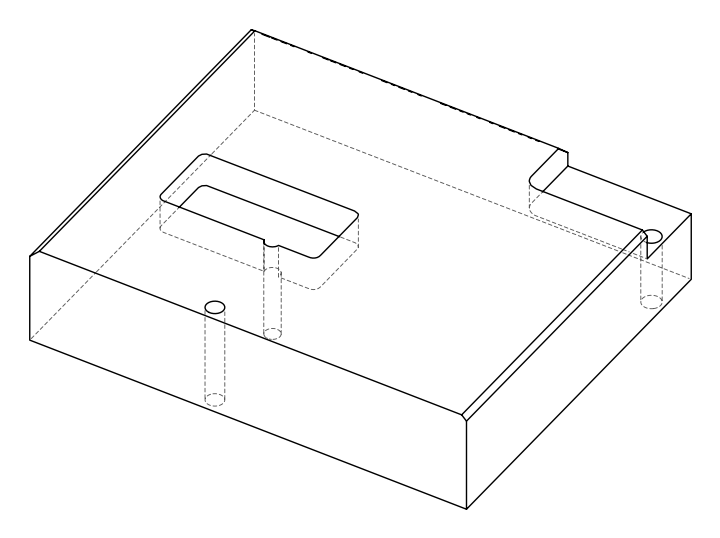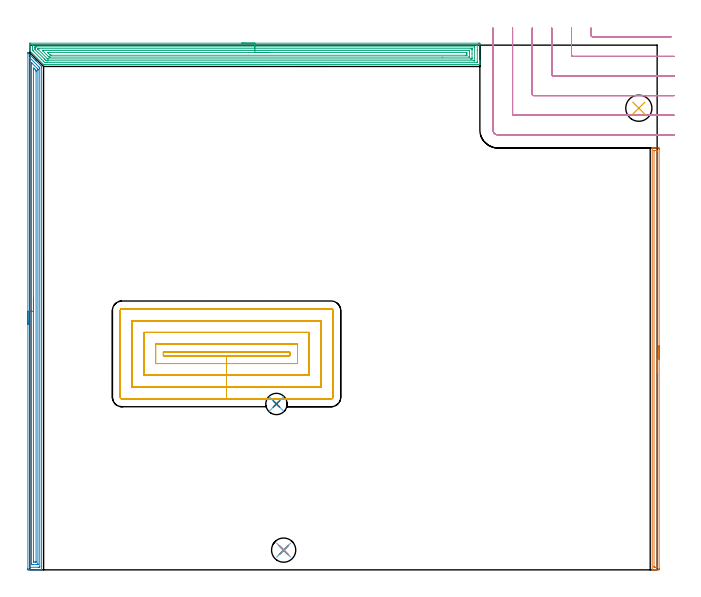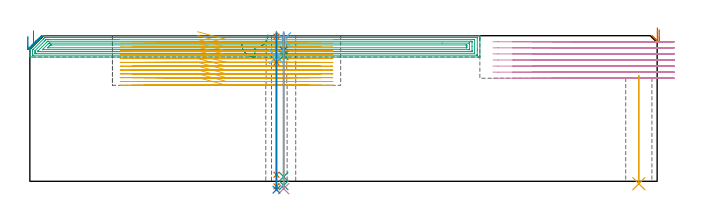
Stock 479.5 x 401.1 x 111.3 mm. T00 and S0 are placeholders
(PLAN: 14 operations, 10 tool changes, 94.8 min)
(1 AREA_MILL | FG_CHAMFER_SURFACE | UGT0205_001 | 5.35 min | 4582 mm3)
(2 AREA_MILL_1 | FG_CHAMFER_SURFACE_1 | UGT0205_001 | 12.73 min | 22046 mm3)
(3 AREA_MILL_2 | FG_CHAMFER_SURFACE_2 | UGT0205_001 | 16.66 min | 46034 mm3)
(4 MILL_CORNER_NOTCH_RECTANGULAR | CORNER_NOTCH_RECTANGULAR | UGT0201_094 | Follow Part, ap 5, ae 75% | 13.31 min | 343819 mm3)
(5 MILL_RECTANGULAR_POCKET | POCKET_RECTANGULAR_STRAIGHT | NXT0201_011 | Follow Part, ap 3, ae 75% | 44.11 min | 532625 mm3)
(6 SPOT_DRILL | STEP1HOLE | NXT0321_9005460120000 | 0.05 min | 223 mm3)
(7 SPOT_DRILL_1 | STEP1HOLE_2 | NXT0321_9005460120000 | 0.03 min | 0 mm3)
(8 DRILL_BLIND_HOLE_INTO_CENTER | STEP1HOLE | NXT0301_046 | 0.05 min | 368 mm3)
(9 GUN_DRILL_THROUGH_HOLE | STEP1HOLE | UGT0307_003 | 0.54 min | 3777 mm3)
(10 SPADE_DRILL_TO_ENLARGE_THROUGH_HOLE | STEP1HOLE | UGT0306_009 | 0.48 min | 25539 mm3)
(11 INDEXABLE_INSERT_DRILL_THROUGH_HOLE_FROM_SOLID | STEP1HOLE_1 | NXT0302_011 | 0.34 min | 24671 mm3)
(12 DRILL_BLIND_HOLE_INTO_CENTER_1 | STEP1HOLE_2 | UGT0301_219 | 0.07 min | 288 mm3)
(13 GUN_DRILL_THROUGH_HOLE_1 | STEP1HOLE_2 | UGT0307_007 | 0.56 min | 6170 mm3)
(14 DRILL_TO_ENLARGE_THROUGH_HOLE | STEP1HOLE_2 | UGT0301_287 | 0.48 min | 11476 mm3)
(TOOL UGT0205_001 | Chamfer Mill 20 x 3 x 45 deg. | D20 FL50 Z2)
(TOOL UGT0201_094 | End mill 20 mm | D20 FL38 Z4)
(TOOL NXT0201_011 | ENDMILL 12mm [2P460-1200-NA 1630] | D12 FL38 Z6)
(TOOL NXT0321_9005460120000 | NC Spot Drill, 142deg, 12mm, Carbide, Uncoated | D12 PA142 FL30 Z2)
(TOOL NXT0301_046 | Carbide Drill 7.5mm [860.1-0750-038A1-MM 2214] | D7.5 PA140 FL53 Z2)
(TOOL UGT0307_003 | Gun Drill 7 mm | D7 PA130 FL24 Z1)
(TOOL UGT0306_009 | Spade Drill 18.5mm | D18.5 PA132 FL10 Z2)
(TOOL NXT0302_011 | Index. Insert Drill 20mm [880-D2000L25-05] | D20 PA176 FL100 Z2)
(TOOL UGT0301_219 | Twist Drill 10.7 mm | D10.7 PA118 FL90 Z2)
(TOOL UGT0307_007 | Gun Drill 10 mm | D10 PA130 FL24 Z1)
(TOOL UGT0301_287 | Twist Drill 16.3 mm | D16.3 PA118 FL125 Z2)
(OP 1 AREA_MILL)
G17 G21 G94 G90
T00 M6
G54
G17 G0 G90 X481. Y171.25 S1061 M3
G43 Z121.3 H0
Z116.
G94 G1 Y171.212 Z115.128 F250.
Y171.098 Z114.264
Y170.909 Z113.412
Y170.647 Z112.58
Y170.313 Z111.774
Y169.91 Z111.
Y169.442 Z110.264
Y168.91 Z109.572
Y168.321 Z108.929
Y167.678 Z108.34
Y166.986 Z107.809
Y166.25 Z107.34
Y165.476 Z106.937
Y164.67 Z106.603
Y163.838 Z106.341
Y162.987 Z106.152
Y162.122 Z106.038
Y161.25 Z106.
Y1.045
X480.999 Y0.606 Z106.001
X480.995 Y0.158 Z106.003
X480.991 Y0.01 Z106.005
X480.553 Y0. Z106.443
X478.791 Z108.203
X478.224 Z108.773
X477.909 Z109.087
X477.343 Z109.653
X477.028 Z109.967
X476.019 Z110.981
X475.706 Y0.01 Z111.293
X475.7 Y0.159 Z111.3
Y322.341
X475.706 Y322.49 Z111.293
X476.019 Y322.5 Z110.98
X476.399 Z110.6
X477.028 Z109.967
X478.224 Z108.773
X478.791 Z108.203
X480.27 Z106.726
X480.553 Y322.497 Z106.443
X480.991 Y322.49 Z106.005
X480.995 Y322.342 Z106.002
X480.999 Y321.894 Z106.001
X481. Y321.441 Z106.
Y161.25
X479.586 Z107.414
X479.585 Y2.089 Z107.415
X479.584 Y2.038 Z107.416
X479.582 Y2.015 Z107.418
X479.58 Y2.01 Z107.42
X479.561 Y2.008 Z107.439
X479.175 Y2.001 Z107.825
X477.909 Z109.091
X477.411 Y2.003 Z109.589
X477.21 Y2.01 Z109.79
X477.121 Y2.029 Z109.879
X477.116 Y2.302 Z109.884
X477.115 Y2.391 Z109.885
Y320.411
X477.116 Y320.462 Z109.884
X477.118 Y320.485 Z109.882
X477.12 Y320.49 Z109.88
X477.139 Y320.492 Z109.861
X477.525 Y320.499 Z109.475
X478.791 Z108.209
X479.289 Y320.497 Z107.711
X479.49 Y320.49 Z107.51
X479.579 Y320.471 Z107.421
X479.584 Y320.198 Z107.416
X479.585 Y320.109 Z107.415
X479.586 Y161.25 Z107.414
Y160.378 Z107.452
Y159.514 Z107.566
Y158.662 Z107.755
Y157.83 Z108.017
Y157.024 Z108.351
Y156.25 Z108.754
Y155.514 Z109.223
Y154.822 Z109.754
Y154.179 Z110.343
Y153.59 Z110.986
Y153.059 Z111.679
Y152.59 Z112.414
Y152.187 Z113.188
Y151.853 Z113.994
Y151.591 Z114.826
Y151.402 Z115.678
Y151.288 Z116.543
Y151.25 Z117.414
G0 Z121.3
M5
M2
(OP 2 AREA_MILL_1)
G17 G21 G94 G90
T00 M6
G54
G17 G0 G90 X-1.5 Y187.65 S1061 M3
G43 Z121.3 H0
Z110.8
G94 G1 Y187.688 Z109.928 F250.
Y187.802 Z109.064
Y187.991 Z108.212
Y188.253 Z107.38
Y188.587 Z106.574
Y188.99 Z105.8
Y189.458 Z105.064
Y189.99 Z104.372
Y190.579 Z103.729
Y191.222 Z103.14
Y191.914 Z102.608
Y192.65 Z102.14
Y193.424 Z101.737
Y194.23 Z101.403
Y195.062 Z101.141
Y195.913 Z100.952
Y196.778 Z100.838
Y197.65 Z100.8
X-1.499 Y395.275
X-1.495 Y395.283 Z100.804
X-1.478 Y395.275 Z100.821
X-1.41 Y395.21 Z100.889
X-1.371 Y395.171 Z100.928
X2.528 Y391.272 Z104.827
X2.871 Y390.931 Z105.167
X3.366 Y390.434 Z105.666
X3.59 Y390.211 Z105.888
X3.75 Y390.052 Z106.045
X3.905 Y389.896 Z106.203
X4.037 Y389.764 Z106.334
X4.189 Y389.613 Z106.485
X4.337 Y389.464 Z106.635
X4.483 Y389.318 Z106.781
X4.629 Y389.173 Z106.924
X4.77 Y389.031 Z107.067
X4.93 Y388.871 Z107.228
X5.068 Y388.734 Z107.364
X8.584 Y385.217 Z110.882
X8.948 Y384.85 Z111.247
X8.993 Y384.801 Z111.292
X8.994 Y384.762 Z111.293
X9. Y383.956 Z111.3
Y0.174
X8.994 Y0.01 Z111.293
X8.676 Y0. Z110.975
X8.39 Z110.69
X7.705 Z110.
X6.484 Z108.781
X5.947 Z108.242
X5.337 Z107.632
X-0.473 Z101.824
X-1.084 Y0.002 Z101.213
X-1.3 Y0.005 Z100.997
X-1.492 Y0.01 Z100.805
X-1.495 Y0.203 Z100.803
X-1.499 Y0.621 Z100.801
X-1.5 Y1.044 Z100.8
Y197.65
X-0.086 Z102.214
X-0.085 Y390.983 Z102.215
X-0.084 Y391.105 Z102.216
X-0.08 Y391.364 Z102.22
X-0.079 Y391.412 Z102.221
X-0.046 Y391.385 Z102.254
X0. Y391.344 Z102.3
X0.245 Y391.105 Z102.545
X6.826 Y384.523 Z109.126
X7.389 Y383.956 Z109.689
X7.579 Y383.758 Z109.879
X7.585 Y383.063 Z109.885
Y2.53
X7.584 Y2.408 Z109.884
X7.579 Y2.032 Z109.879
X7.218 Y2.01 Z109.518
X6.826 Y2.004 Z109.126
X6.348 Y2. Z108.648
X-0.004 Y2.001 Z102.296
X-0.037 Y2.002 Z102.263
X-0.071 Y2.006 Z102.229
X-0.079 Y2.01 Z102.221
X-0.082 Y2.016 Z102.218
X-0.084 Y2.045 Z102.216
X-0.086 Y2.287 Z102.214
Y2.408
Y197.65
X1.328 Z103.628
X1.329 Y386.865 Z103.629
X1.33 Y387.531 Z103.63
X1.331 Y387.556 Z103.631
X1.366 Y387.531 Z103.666
X1.553 Y387.347 Z103.853
X5.838 Y383.063 Z108.138
X5.947 Y382.952 Z108.247
X6.137 Y382.754 Z108.437
X6.159 Y382.73 Z108.459
X6.164 Y382.67 Z108.464
X6.168 Y382.549 Z108.468
X6.17 Y382.397 Z108.47
X6.171 Y382.169 Z108.471
Y381.941
Y4.861
X6.17 Y4.195 Z108.47
X6.168 Y4.081 Z108.468
X6.165 Y4.027 Z108.465
X6.161 Y4.01 Z108.461
X6.135 Y4.005 Z108.435
X5.947 Y4.002 Z108.247
X5.26 Y4. Z107.56
X2.624 Z104.924
X1.744 Z104.044
X1.553 Y4.003 Z103.853
X1.361 Y4.008 Z103.661
X1.34 Y4.01 Z103.64
X1.335 Y4.021 Z103.635
X1.332 Y4.059 Z103.632
X1.329 Y4.119 Z103.629
Y4.195
X1.328 Y4.423 Z103.628
Y197.65
X2.743 Z105.043
X2.744 Y382.746 Z105.044
X2.745 Y383.063 Z105.045
X2.75 Y383.633 Z105.05
X3.311 Y383.133 Z105.611
X3.386 Y383.063 Z105.686
X4.378 Y382.072 Z106.678
X4.578 Y381.867 Z106.878
X4.719 Y381.721 Z107.019
X4.751 Y381.677 Z107.051
X4.753 Y381.663 Z107.053
X4.756 Y381.594 Z107.056
X4.757 Y381.276 Z107.057
Y380.698
X4.756 Y6.299 Z107.056
X4.754 Y6.106 Z107.054
X4.751 Y6.037 Z107.051
X4.748 Y6.01 Z107.048
X4.727 Y6.008 Z107.027
X4.62 Y6.004 Z106.92
X4.189 Y6. Z106.489
X3.293 Z105.593
X2.88 Y6.004 Z105.18
X2.777 Y6.007 Z105.077
X2.755 Y6.01 Z105.055
X2.749 Y6.021 Z105.049
X2.747 Y6.057 Z105.047
X2.744 Y6.14 Z105.044
X2.743 Y6.559 Z105.043
Y6.876
Y197.65
Y198.522 Z105.081
Y199.386 Z105.195
Y200.238 Z105.383
Y201.07 Z105.646
Y201.876 Z105.98
Y202.65 Z106.382
Y203.386 Z106.851
Y204.078 Z107.382
Y204.721 Z107.972
Y205.31 Z108.615
Y205.841 Z109.307
Y206.31 Z110.043
Y206.713 Z110.816
Y207.047 Z111.622
Y207.309 Z112.454
Y207.498 Z113.306
Y207.612 Z114.171
Y207.65 Z115.043
G0 Z121.3
M5
M2
(OP 3 AREA_MILL_2)
G17 G21 G94 G90
T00 M6
G54
G17 G0 G90 X162. Y402.6 S1061 M3
G43 Z121.3 H0
Z105.
G94 G1 X162.038 Z104.128 F250.
X162.152 Z103.263
X162.341 Z102.412
X162.603 Z101.58
X162.937 Z100.774
X163.34 Z100.
X163.808 Z99.264
X164.34 Z98.572
X164.929 Z97.929
X165.572 Z97.34
X166.264 Z96.808
X167. Z96.34
X167.774 Z95.937
X168.58 Z95.603
X169.412 Z95.341
X170.264 Z95.152
X171.128 Z95.038
X172. Z95.
X342.811
X343.392 Y402.598 Z95.002
X343.966 Y402.593 Z95.004
X343.993 Y402.592 Z95.006
X343.996 Y402.02 Z95.577
X344. Y401.413 Z96.184
Y389.552 Z108.043
Y388.984 Z108.613
Y388.661 Z108.935
Y388.094 Z109.502
Y387.77 Z109.825
Y387.124 Z110.476
Y386.721 Z110.878
Y386.349 Z111.242
X343.99 Y386.303 Z111.288
X343.838 Y386.3 Z111.3
X11.32
X10.565 Y386.304 Z111.294
X10.496 Y386.306 Z111.292
X10.428 Y386.373 Z111.226
X10.364 Y386.434 Z111.163
X0.016 Y396.782 Z100.815
X0.008 Y396.792 Z100.805
X0. Y397.045 Z100.55
Y397.323 Z100.276
Y398.781 Z98.815
Y399.348 Z98.248
Y399.672 Z97.925
Y400.239 Z97.355
Y400.846 Z96.749
Y401.13 Z96.466
Y401.737 Z95.859
X0.002 Y402.02 Z95.576
X0.007 Y402.591 Z95.005
X0.035 Y402.593 Z95.004
X0.608 Y402.6 Z95.
X172.
Y401.186 Z96.414
X341.662 Y401.185 Z96.415
X341.775 Y401.183 Z96.417
X341.99 Y401.179 Z96.421
X341.992 Y401.13 Z96.47
X341.998 Y400.738 Z96.862
X342. Y397.174 Z100.426
X341.999 Y388.269 Z109.331
X341.992 Y387.77 Z109.83
X341.99 Y387.728 Z109.872
X341.831 Y387.72 Z109.88
X341.719 Y387.716 Z109.884
X341.662 Y387.715 Z109.885
X341.606 Y387.714 Z109.886
X13.106
X12.267 Y387.717 Z109.883
X12.213 Y387.719 Z109.881
X11.491 Y387.77 Z109.83
X11.32 Y387.934 Z109.666
X10.589 Y388.661 Z108.939
X10.428 Y388.822 Z108.778
X2.574 Y396.677 Z100.923
X2.394 Y396.858 Z100.742
X2.046 Y397.216 Z100.384
X2.01 Y397.264 Z100.336
X2.006 Y397.332 Z100.268
X2.002 Y397.436 Z100.164
X2.001 Y397.567 Z100.033
X2. Y397.96 Z99.64
X2.001 Y400.631 Z96.969
X2.008 Y401.13 Z96.47
X2.01 Y401.172 Z96.428
X2.169 Y401.18 Z96.42
X2.281 Y401.184 Z96.416
X2.338 Y401.186 Z96.414
X2.394
X172.
Y399.772 Z97.828
X339.821 Y399.771 Z97.829
X339.962 Y399.77 Z97.83
X339.985 Y399.768 Z97.832
X339.99 Y399.766 Z97.834
X339.993 Y399.741 Z97.859
X339.998 Y399.646 Z97.954
X339.999 Y399.527 Z98.073
X340. Y399.348 Z98.252
X339.999 Y389.374 Z108.226
X339.993 Y389.195 Z108.405
X339.99 Y389.146 Z108.454
X339.975 Y389.135 Z108.465
X339.926 Y389.133 Z108.467
X339.821 Y389.131 Z108.469
X339.352 Y389.129 Z108.471
X338.928 Y389.128 Z108.472
X13.998 Y389.129 Z108.471
X13.529
X13.106 Y389.132 Z108.468
X12.63 Y389.136 Z108.465
X12.213 Y389.492 Z108.108
X12.15 Y389.552 Z108.048
X11.32 Y390.379 Z107.221
X4.133 Y397.567 Z100.033
X4.089 Y397.616 Z99.984
X4.01 Y397.704 Z99.896
X4.004 Y397.741 Z99.859
X4.001 Y398.458 Z99.142
X4. Y398.636 Z98.964
Y399.348 Z98.252
X4.001 Y399.526 Z98.074
X4.007 Y399.705 Z97.895
X4.01 Y399.754 Z97.846
X4.025 Y399.765 Z97.835
X4.073 Y399.767 Z97.833
X4.179 Y399.769 Z97.831
X4.648 Y399.771 Z97.829
X5.072 Y399.772 Z97.828
X172.
Y398.357 Z99.243
X337.244
X337.948 Y398.352 Z99.248
X337.983 Y398.351 Z99.249
X337.99 Y398.314 Z99.286
X337.995 Y398.213 Z99.387
X337.999 Y398.01 Z99.59
X338. Y397.603 Z99.997
Y394.486 Z103.114
Y391.368 Z106.232
X337.998 Y390.905 Z106.695
X337.995 Y390.692 Z106.908
X337.99 Y390.586 Z107.014
X337.979 Y390.549 Z107.051
X337.93 Y390.547 Z107.053
X337.143 Y390.543 Z107.057
X337.042
X13.998
X13.896 Y390.544 Z107.056
X13.701 Y390.55 Z107.05
X13.598 Y390.563 Z107.037
X13.401 Y390.754 Z106.846
X13.106 Y391.044 Z106.556
X6.582 Y397.567 Z100.033
X6.31 Y397.843 Z99.757
X6.132 Y398.027 Z99.573
X6.01 Y398.157 Z99.443
X6.008 Y398.209 Z99.391
X6.01 Y398.314 Z99.286
X6.02 Y398.351 Z99.249
X6.07 Y398.353 Z99.247
X6.857 Y398.357 Z99.243
X6.958
X172.
Y396.943 Z100.657
X335.358
X335.986 Y396.94 Z100.66
X335.988 Y396.938 Z100.662
X335.996 Y396.93 Z100.67
X335.998 Y396.677 Z100.923
X336. Y396.036 Z101.564
Y392.473 Z105.127
X335.999 Y392.223 Z105.377
X335.997 Y392.063 Z105.537
X335.993 Y391.984 Z105.616
X335.991 Y391.969 Z105.631
X335.966 Y391.964 Z105.636
X335.892 Y391.961 Z105.639
X335.624 Y391.958 Z105.642
X315.205 Y391.957 Z105.643
X15.784
X15.155 Y391.96 Z105.64
X14.891 Y391.964 Z105.636
X14.638 Y391.972 Z105.628
X14.38 Y392.223 Z105.377
X13.998 Y392.601 Z104.999
X9.923 Y396.677 Z100.923
X9.756 Y396.846 Z100.754
X9.698 Y396.908 Z100.692
X9.675 Y396.934 Z100.666
X9.716 Y396.936 Z100.664
X9.893 Y396.94 Z100.66
X10.161 Y396.943 Z100.657
X172.
Y395.529 Z102.071
X333.572 Y395.528 Z102.072
X333.832 Y395.527 Z102.073
X333.94 Y395.524 Z102.076
X333.987 Y395.522 Z102.078
X333.99 Y395.496 Z102.104
X333.997 Y395.362 Z102.238
X333.999 Y394.895 Z102.705
X334. Y394.469 Z103.131
Y394.005 Z103.595
X333.999 Y393.579 Z104.021
X333.994 Y393.436 Z104.164
X333.99 Y393.386 Z104.214
X333.983 Y393.377 Z104.223
X333.968 Y393.376 Z104.224
X333.89 Y393.373 Z104.227
X333.572 Y393.371 Z104.229
X333.315
X16.676
X16.418 Y393.372 Z104.228
X15.784 Y393.377 Z104.223
X15.698 Y393.378 Z104.222
X15.606 Y393.454 Z104.146
X15.418 Y393.637 Z103.963
X15.044 Y394.005 Z103.595
X13.998 Y395.049 Z102.551
X13.73 Y395.322 Z102.278
X13.598 Y395.458 Z102.142
X13.541 Y395.518 Z102.082
X13.569 Y395.522 Z102.078
X13.998 Y395.527 Z102.073
X14.257 Y395.528 Z102.072
X172. Y395.529 Z102.071
X172.872 Z102.109
X173.736 Z102.223
X174.588 Z102.412
X175.42 Z102.674
X176.226 Z103.008
X177. Z103.411
X177.736 Z103.88
X178.428 Z104.411
X179.071 Z105.
X179.66 Z105.643
X180.192 Z106.335
X180.66 Z107.071
X181.063 Z107.845
X181.397 Z108.651
X181.659 Z109.483
X181.848 Z110.335
X181.962 Z111.2
X182. Z112.071
G0 Z121.3
M5
M2
(OP 4 MILL_CORNER_NOTCH_RECTANGULAR)
G17 G21 G94 G90
T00 M6
G54
G17 G0 G90 X429. Y414.1 S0 M3
G43 Z121.3 H0
Z106.657
G94 G1 Y411.1 F250.
Y408.493 F500.
G3 X429.993 Y407.5 R1.
G1 X487.184
X490.184 F250.
G0 Z121.3
X414. Y414.1
Z106.657
G1 Y411.1
Y393.494 F500.
G3 X414.994 Y392.5 R1.
G1 X489.5
X492.5 F250.
G0 Z121.3
X399. Y414.1
Z106.657
G1 Y411.1
Y378.494 F500.
G3 X399.994 Y377.5 R1.
G1 X489.5
X492.5 F250.
G0 Z121.3
X384. Y414.1
Z106.657
G1 Y411.1
Y363.494 F500.
G3 X384.994 Y362.5 R1.
G1 X489.5
X492.5 F250.
G0 Z121.3
X369. Y414.1
Z106.657
G1 Y411.1
Y348.495 F500.
G3 X369.995 Y347.5 R1.
G1 X489.5
X492.5 F250.
G0 Z121.3
X354. Y414.1
Z106.657
G1 Y411.1
Y336.3 F500.
G3 X357.8 Y332.5 R3.8
G1 X489.5
X492.5 F250.
G0 Z121.3
X429. Y414.1
Z102.014
G1 Y411.1
Y408.493 F500.
G3 X429.993 Y407.5 R1.
G1 X487.184
X490.184 F250.
G0 Z121.3
X414. Y414.1
Z102.014
G1 Y411.1
Y393.494 F500.
G3 X414.994 Y392.5 R1.
G1 X489.5
X492.5 F250.
G0 Z121.3
X399. Y414.1
Z102.014
G1 Y411.1
Y378.494 F500.
G3 X399.994 Y377.5 R1.
G1 X489.5
X492.5 F250.
G0 Z121.3
X384. Y414.1
Z102.014
G1 Y411.1
Y363.495 F500.
G3 X384.995 Y362.5 R1.
G1 X489.5
X492.5 F250.
G0 Z121.3
X369. Y414.1
Z102.014
G1 Y411.1
Y348.495 F500.
G3 X369.995 Y347.5 R1.
G1 X489.5
X492.5 F250.
G0 Z121.3
X354. Y414.1
Z102.014
G1 Y411.1
Y336.3 F500.
G3 X357.8 Y332.5 R3.8
G1 X489.5
X492.5 F250.
G0 Z121.3
X429. Y414.1
Z97.371
G1 Y411.1
Y408.493 F500.
G3 X429.993 Y407.5 R1.
G1 X487.184
X490.184 F250.
G0 Z121.3
X414. Y414.1
Z97.371
G1 Y411.1
Y393.494 F500.
G3 X414.994 Y392.5 R1.
G1 X489.5
X492.5 F250.
G0 Z121.3
X399. Y414.1
Z97.371
G1 Y411.1
Y378.494 F500.
G3 X399.994 Y377.5 R1.
G1 X489.5
X492.5 F250.
G0 Z121.3
X384. Y414.1
Z97.371
G1 Y411.1
Y363.494 F500.
G3 X384.994 Y362.5 R1.
G1 X489.5
X492.5 F250.
G0 Z121.3
X369. Y414.1
Z97.371
G1 Y411.1
Y348.495 F500.
G3 X369.995 Y347.5 R1.
G1 X489.5
X492.5 F250.
G0 Z121.3
X354. Y414.1
Z97.371
G1 Y411.1
Y336.3 F500.
G3 X357.8 Y332.5 R3.8
G1 X489.5
X492.5 F250.
G0 Z121.3
X429. Y414.1
Z92.729
G1 Y411.1
Y408.493 F500.
G3 X429.993 Y407.5 R1.
G1 X487.184
X490.184 F250.
G0 Z121.3
X414. Y414.1
Z92.729
G1 Y411.1
Y393.494 F500.
G3 X414.994 Y392.5 R1.
G1 X489.5
X492.5 F250.
G0 Z121.3
X399. Y414.1
Z92.729
G1 Y411.1
Y378.494 F500.
G3 X399.994 Y377.5 R1.
G1 X489.5
X492.5 F250.
G0 Z121.3
X384. Y414.1
Z92.729
G1 Y411.1
Y363.494 F500.
G3 X384.994 Y362.5 R1.
G1 X489.5
X492.5 F250.
G0 Z121.3
X369. Y414.1
Z92.729
G1 Y411.1
Y348.495 F500.
G3 X369.995 Y347.5 R1.
G1 X489.5
X492.5 F250.
G0 Z121.3
X354. Y414.1
Z92.729
G1 Y411.1
Y336.3 F500.
G3 X357.8 Y332.5 R3.8
G1 X489.5
X492.5 F250.
G0 Z121.3
X429. Y414.1
Z88.086
G1 Y411.1
Y408.493 F500.
G3 X429.993 Y407.5 R1.
G1 X487.184
X490.184 F250.
G0 Z121.3
X414. Y414.1
Z88.086
G1 Y411.1
Y393.494 F500.
G3 X414.994 Y392.5 R1.
G1 X489.5
X492.5 F250.
G0 Z121.3
X399. Y414.1
Z88.086
G1 Y411.1
Y378.494 F500.
G3 X399.994 Y377.5 R1.
G1 X489.5
X492.5 F250.
G0 Z121.3
X384. Y414.1
Z88.086
G1 Y411.1
Y363.494 F500.
G3 X384.994 Y362.5 R1.
G1 X489.5
X492.5 F250.
G0 Z121.3
X369. Y414.1
Z88.086
G1 Y411.1
Y348.495 F500.
G3 X369.995 Y347.5 R1.
G1 X489.5
X492.5 F250.
G0 Z121.3
X354. Y414.1
Z88.086
G1 Y411.1
Y336.3 F500.
G3 X357.8 Y332.5 R3.8
G1 X489.5
X492.5 F250.
G0 Z121.3
X429. Y414.1
Z83.443
G1 Y411.1
Y408.493 F500.
G3 X429.993 Y407.5 R1.
G1 X487.184
X490.184 F250.
G0 Z121.3
X414. Y414.1
Z83.443
G1 Y411.1
Y393.494 F500.
G3 X414.994 Y392.5 R1.
G1 X489.5
X492.5 F250.
G0 Z121.3
X399. Y414.1
Z83.443
G1 Y411.1
Y378.494 F500.
G3 X399.994 Y377.5 R1.
G1 X489.5
X492.5 F250.
G0 Z121.3
X384. Y414.1
Z83.443
G1 Y411.1
Y363.494 F500.
G3 X384.994 Y362.5 R1.
G1 X489.5
X492.5 F250.
G0 Z121.3
X369. Y414.1
Z83.443
G1 Y411.1
Y348.495 F500.
G3 X369.995 Y347.5 R1.
G1 X489.5
X492.5 F250.
G0 Z121.3
X354. Y414.1
Z83.443
G1 Y411.1
Y336.3 F500.
G3 X357.8 Y332.5 R3.8
G1 X489.5
X492.5 F250.
G0 Z121.3
X429. Y414.1
Z78.8
G1 Y411.1
Y408.493 F500.
G3 X429.993 Y407.5 R1.
G1 X487.184
X490.184 F250.
G0 Z121.3
X414. Y414.1
Z78.8
G1 Y411.1
Y393.494 F500.
G3 X414.994 Y392.5 R1.
G1 X489.5
X492.5 F250.
G0 Z121.3
X399. Y414.1
Z78.8
G1 Y411.1
Y378.494 F500.
G3 X399.994 Y377.5 R1.
G1 X489.5
X492.5 F250.
G0 Z121.3
X384. Y414.1
Z78.8
G1 Y411.1
Y363.494 F500.
G3 X384.994 Y362.5 R1.
G1 X489.5
X492.5 F250.
G0 Z121.3
X369. Y414.1
Z78.8
G1 Y411.1
Y348.495 F500.
G3 X369.995 Y347.5 R1.
G1 X489.5
X492.5 F250.
G0 Z121.3
X354. Y414.1
Z78.8
G1 Y411.1
Y336.3 F500.
G3 X357.8 Y332.5 R3.8
G1 X489.5
X492.5 F250.
G0 Z121.3
M5
M2
(OP 5 MILL_RECTANGULAR_POCKET)
G17 G21 G94 G90
T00 M6
G54
G17 G0 G90 X128.274 Y163.7 S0 M3
G43 Z121.3 H1
Z114.3
G94 G1 X150.35 Z108.385 F250.
X198.6 F500.
Y166.5
X102.1
Y163.7
X150.35
Y157.7
X204.6
Y172.5
X96.1
Y157.7
X150.35
Y148.7
X213.6
Y181.5
X87.1
Y148.7
X150.35
Y139.7
X180.627
X222.6
Y190.5
X78.1
Y139.7
X150.35
Y130.7
X230.3
G3 X231.6 Y132. R1.3
G1 Y198.2
G3 X230.3 Y199.5 R1.3
G1 X70.4
G3 X69.1 Y198.2 R1.3
G1 Y132.
G3 X70.4 Y130.7 R1.3
G1 X150.35
X151.35
G0 X128.274 Y163.7 Z111.385
G1 X150.35 Z105.469 F250.
X180.627 F500.
X198.6
Y166.5
X102.1
Y163.7
X150.35
Y157.7
X180.627
X204.6
Y172.5
X96.1
Y157.7
X150.35
Y148.7
X180.627
X213.6
Y181.5
X87.1
Y148.7
X150.35
Y139.7
X180.627
X222.6
Y190.5
X78.1
Y139.7
X150.35
Y130.7
X230.3
G3 X231.6 Y132. R1.3
G1 Y198.2
G3 X230.3 Y199.5 R1.3
G1 X70.4
G3 X69.1 Y198.2 R1.3
G1 Y132.
G3 X70.4 Y130.7 R1.3
G1 X150.35
X151.35
G0 X128.274 Y163.7 Z108.469
G1 X150.35 Z102.554 F250.
X198.6 F500.
Y166.5
X102.1
Y163.7
X150.35
Y157.7
X180.627
X204.6
Y172.5
X96.1
Y157.7
X150.35
Y148.7
X180.627
X213.6
Y181.5
X87.1
Y148.7
X150.35
Y139.7
X180.627
X222.6
Y190.5
X78.1
Y139.7
X150.35
Y130.7
X230.3
G3 X231.6 Y132. R1.3
G1 Y198.2
G3 X230.3 Y199.5 R1.3
G1 X70.4
G3 X69.1 Y198.2 R1.3
G1 Y132.
G3 X70.4 Y130.7 R1.3
G1 X150.35
X151.35
G0 X128.274 Y163.7 Z105.554
G1 X150.35 Z99.638 F250.
X198.6 F500.
Y166.5
X102.1
Y163.7
X150.35
Y157.7
X204.6
Y172.5
X96.1
Y157.7
X150.35
Y148.7
X213.6
Y181.5
X87.1
Y148.7
X150.35
Y139.7
X180.627
X222.6
Y190.5
X78.1
Y139.7
X150.35
Y130.7
X230.3
G3 X231.6 Y132. R1.3
G1 Y198.2
G3 X230.3 Y199.5 R1.3
G1 X70.4
G3 X69.1 Y198.2 R1.3
G1 Y132.
G3 X70.4 Y130.7 R1.3
G1 X150.35
X151.35
G0 X128.274 Y163.7 Z102.638
G1 X150.35 Z96.723 F250.
X180.627 F500.
X198.6
Y166.5
X102.1
Y163.7
X150.35
Y157.7
X180.627
X204.6
Y172.5
X96.1
Y157.7
X150.35
Y148.7
X180.627
X213.6
Y181.5
X87.1
Y148.7
X150.35
Y139.7
X180.627
X222.6
Y190.5
X78.1
Y139.7
X150.35
Y130.7
X230.3
G3 X231.6 Y132. R1.3
G1 Y198.2
G3 X230.3 Y199.5 R1.3
G1 X70.4
G3 X69.1 Y198.2 R1.3
G1 Y132.
G3 X70.4 Y130.7 R1.3
G1 X150.35
X151.35
G0 X128.274 Y163.7 Z99.723
G1 X150.35 Z93.808 F250.
X198.6 F500.
Y166.5
X102.1
Y163.7
X150.35
Y157.7
X204.6
Y172.5
X96.1
Y157.7
X150.35
Y148.7
X213.6
Y181.5
X87.1
Y148.7
X150.35
Y139.7
X180.627
X222.6
Y190.5
X78.1
Y139.7
X150.35
Y130.7
X230.3
G3 X231.6 Y132. R1.3
G1 Y198.2
G3 X230.3 Y199.5 R1.3
G1 X70.4
G3 X69.1 Y198.2 R1.3
G1 Y132.
G3 X70.4 Y130.7 R1.3
G1 X150.35
X151.35
G0 X128.274 Y163.7 Z96.808
G1 X150.35 Z90.892 F250.
X198.6 F500.
Y166.5
X102.1
Y163.7
X150.35
Y157.7
X204.6
Y172.5
X96.1
Y157.7
X150.35
Y148.7
X213.6
Y181.5
X87.1
Y148.7
X150.35
Y139.7
X180.627
X222.6
Y190.5
X78.1
Y139.7
X150.35
Y130.7
X230.3
G3 X231.6 Y132. R1.3
G1 Y198.2
G3 X230.3 Y199.5 R1.3
G1 X70.4
G3 X69.1 Y198.2 R1.3
G1 Y132.
G3 X70.4 Y130.7 R1.3
G1 X150.35
X151.35
G0 X128.274 Y163.7 Z93.892
G1 X150.35 Z87.977 F250.
X198.6 F500.
Y166.5
X102.1
Y163.7
X150.35
Y157.7
X204.6
Y172.5
X96.1
Y157.7
X150.35
Y148.7
X213.6
Y181.5
X87.1
Y148.7
X150.35
Y139.7
X180.627
X222.6
Y190.5
X78.1
Y139.7
X150.35
Y130.7
X230.3
G3 X231.6 Y132. R1.3
G1 Y198.2
G3 X230.3 Y199.5 R1.3
G1 X70.4
G3 X69.1 Y198.2 R1.3
G1 Y132.
G3 X70.4 Y130.7 R1.3
G1 X150.35
X151.35
G0 X128.274 Y163.7 Z90.977
G1 X150.35 Z85.062 F250.
X198.6 F500.
Y166.5
X102.1
Y163.7
X150.35
Y157.7
X204.6
Y172.5
X96.1
Y157.7
X150.35
Y148.7
X213.6
Y181.5
X87.1
Y148.7
X150.35
Y139.7
X180.627
X222.6
Y190.5
X78.1
Y139.7
X150.35
Y130.7
X230.3
G3 X231.6 Y132. R1.3
G1 Y198.2
G3 X230.3 Y199.5 R1.3
G1 X70.4
G3 X69.1 Y198.2 R1.3
G1 Y132.
G3 X70.4 Y130.7 R1.3
G1 X150.35
X151.35
G0 X128.274 Y163.7 Z88.062
G1 X150.35 Z82.146 F250.
X198.6 F500.
Y166.5
X102.1
Y163.7
X150.35
Y157.7
X204.6
Y172.5
X96.1
Y157.7
X150.35
Y148.7
X213.6
Y181.5
X87.1
Y148.7
X150.35
Y139.7
X180.627
X222.6
Y190.5
X78.1
Y139.7
X150.35
Y130.7
X230.3
G3 X231.6 Y132. R1.3
G1 Y198.2
G3 X230.3 Y199.5 R1.3
G1 X70.4
G3 X69.1 Y198.2 R1.3
G1 Y132.
G3 X70.4 Y130.7 R1.3
G1 X150.35
X151.35
G0 X128.274 Y163.7 Z85.146
G1 X150.35 Z79.231 F250.
X198.6 F500.
Y166.5
X102.1
Y163.7
X150.35
Y157.7
X204.6
Y172.5
X96.1
Y157.7
X150.35
Y148.7
X213.6
Y181.5
X87.1
Y148.7
X150.35
Y139.7
X180.627
X222.6
Y190.5
X78.1
Y139.7
X150.35
Y130.7
X230.3
G3 X231.6 Y132. R1.3
G1 Y198.2
G3 X230.3 Y199.5 R1.3
G1 X70.4
G3 X69.1 Y198.2 R1.3
G1 Y132.
G3 X70.4 Y130.7 R1.3
G1 X150.35
X151.35
G0 X128.274 Y163.7 Z82.231
G1 X150.35 Z76.315 F250.
X180.625 F500.
X198.6
Y166.5
X102.1
Y163.7
X150.35
Y157.7
X180.625
X204.6
Y172.5
X96.1
Y157.7
X150.35
Y148.7
X180.625
X213.6
Y181.5
X87.1
Y148.7
X150.35
Y139.7
X222.6
Y190.5
X78.1
Y139.7
X150.35
Y130.7
X230.3
G3 X231.6 Y132. R1.3
G1 Y198.2
G3 X230.3 Y199.5 R1.3
G1 X70.4
G3 X69.1 Y198.2 R1.3
G1 Y132.
G3 X70.4 Y130.7 R1.3
G1 X150.35
X151.35
G0 X128.274 Y163.7 Z79.315
G1 X150.35 Z73.4 F250.
X180.625 F500.
X198.6
Y166.5
X102.1
Y163.7
X150.35
Y157.7
X180.625
X204.6
Y172.5
X96.1
Y157.7
X150.35
Y148.7
X180.625
X213.6
Y181.5
X87.1
Y148.7
X150.35
Y139.7
X222.6
Y190.5
X78.1
Y139.7
X150.35
Y130.7
X230.3
G3 X231.6 Y132. R1.3
G1 Y198.2
G3 X230.3 Y199.5 R1.3
G1 X70.4
G3 X69.1 Y198.2 R1.3
G1 Y132.
G3 X70.4 Y130.7 R1.3
G1 X150.35
X151.35
G0 Z121.3
M5
M2
(OP 6 SPOT_DRILL)
G17 G21 G94 G90
T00 M6
G54
G17 G0 G90 X194. Y15.1 S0 M3
G43 Z121.3 H0
G94 G81 G98 Z108.3 F250. R114.3
G80
M5
M2
(OP 7 SPOT_DRILL_1)
G17 G21 G94 G90
T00 M6
G54
G17 G0 G90 X188.5 Y126.8 S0 M3
G43 Z121.3 H0
G94 G81 G98 Z110.598 F250. R114.3
G80
M5
M2
(OP 8 DRILL_BLIND_HOLE_INTO_CENTER)
G17 G21 G94 G90
T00 M6
G54
G17 G0 G90 X194. Y15.1 S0 M3
G43 Z121.3 H1
G94 G81 G98 Z100.05 F250. R113.3
G80
M5
M2
(OP 9 GUN_DRILL_THROUGH_HOLE)
G17 G21 G94 G90
T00 M6
G54
G17 G0 G90 X194. Y15.1 M8
G43 Z121.3 H0
Z111.036
S716 M3
G94 G1 Z96.192 F125. M26
G4 X.084
Z3.5 F250.
G4 X.084
Z-3.132 F125.
G4 X.084
M5
M9
G0 Z111.036
Z121.3
M2
(OP 10 SPADE_DRILL_TO_ENLARGE_THROUGH_HOLE)
G17 G21 G94 G90
T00 M6
G54
G17 G0 G90 X194. Y15.1 S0 M3
G43 Z121.3 H0
G94 G73 G98 Z-5.618 F250. Q16.703 R113.3
G80
M5
M2
(OP 11 INDEXABLE_INSERT_DRILL_THROUGH_HOLE_FROM_SOLID)
G17 G21 G94 G90
T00 M6
G54
G17 G0 G90 X465.5 Y352.9 S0 M3
G43 Z121.3 H1
G94 G81 G98 Z-1.849 F250. R80.8
G80
M5
M2
(OP 12 DRILL_BLIND_HOLE_INTO_CENTER_1)
G17 G21 G94 G90
T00 M6
G54
G17 G0 G90 X188.5 Y126.8 S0 M3
G43 Z121.3 H0
G94 G81 G98 Z95.25 F250. R113.3
G80
M5
M2
(OP 13 GUN_DRILL_THROUGH_HOLE_1)
G17 G21 G94 G90
T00 M6
G54
G17 G0 G90 X188.5 Y126.8 M8
G43 Z121.3 H0
Z108.646
S716 M3
G94 G1 Z90.923 F125. M26
G4 X.084
Z5. F250.
G4 X.084
Z-3.832 F125.
G4 X.084
M5
M9
G0 Z108.646
Z121.3
M2
(OP 14 DRILL_TO_ENLARGE_THROUGH_HOLE)
G17 G21 G94 G90
T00 M6
G54
G17 G0 G90 X188.5 Y126.8 S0 M3
G43 Z121.3 H0
G94 G73 G98 Z-6.397 F250. Q14.712 R113.3
G80
M5
M2
